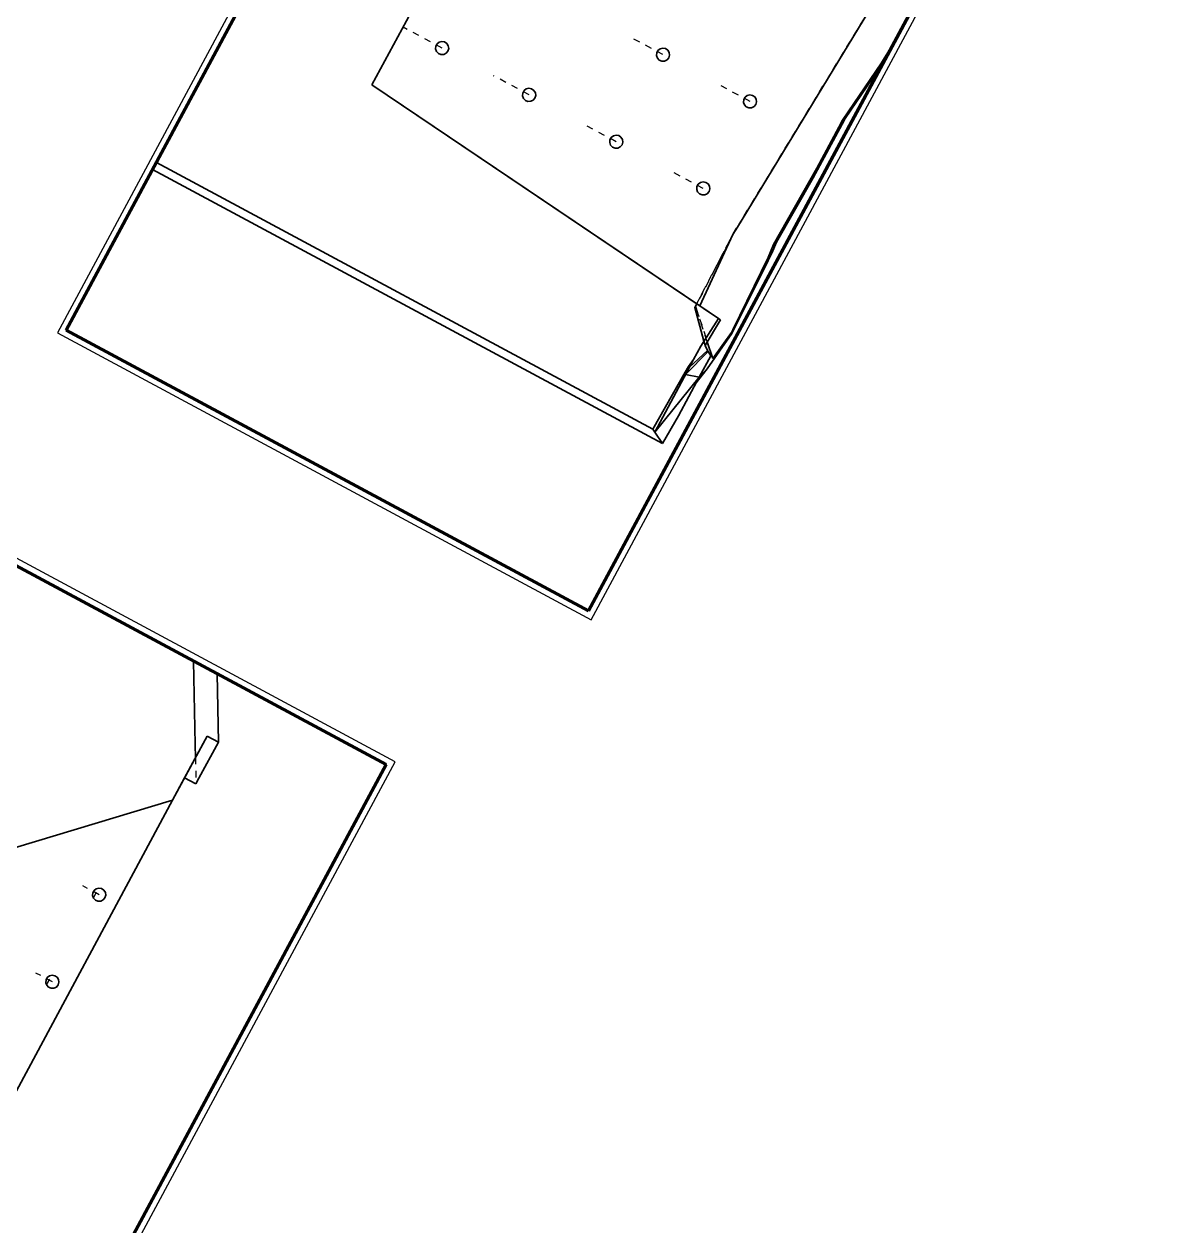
# Model space of a CAD drawing. Header units: metres. Extents: x 2711799 to 2711985, y 1236908 to 1237087.
# Drawn here: x 2711852.9 to 2711870.3, y 1236944.8 to 1236963.04 of the extents above; entities that cross this region are included whole.
import ezdxf

# ---------------------------------------------------------------- set-up
doc = ezdxf.new("R2010")
doc.units = ezdxf.units.M
doc.linetypes.add('AUSGEZOGEN', pattern=[0])
doc.linetypes.add('VERDECKT2_S2', pattern=[0.18, 0.1, -0.08])
for name, color, linetype, lineweight in [('XR$9$Beton Ansicht', 7, 'AUSGEZOGEN', 35), ('XR$9$Beton verdeckt vorne', 7, 'VERDECKT2_S2', 25), ('XR$9$STANDARD_1', 7, 'AUSGEZOGEN', 13)]:
    doc.layers.add(name, color=color, linetype=linetype, lineweight=lineweight)

msp = doc.modelspace()

# ---------------------------------------------------------------- linework, layer by layer
at = {"layer": 'XR$9$Beton Ansicht', "transparency": 33554687}
for p, q in [((2711862.2344, 1236974.5569, 640.05), (2711854.9127, 1236960.9386, 640.05)), ((2711854.9127, 1236960.9386, 640.05), (2711862.2344, 1236974.5569, 640.05)), ((2711858.1848, 1236962.1136, 640.05), (2711863.9862, 1236972.9041, 640.05)), ((2711863.7316, 1236959.9568, 640.05), (2711865.7949, 1236963.3509, 640.05)), ((2711865.7949, 1236963.3509, 640.05), (2711863.7316, 1236959.9568, 640.05)), ((2711866.3302, 1236963.1693, 640.05), (2711866.1152, 1236962.7692, 640.05)), ((2711866.1152, 1236962.7692, 640.05), (2711866.3302, 1236963.1693, 640.05)), ((2711859.1504, 1236962.6598, 640.05), (2711859.1535, 1236962.7013, 640.05)), ((2711859.1644, 1236962.6207, 640.05), (2711859.1504, 1236962.6598, 640.05)), ((2711859.1535, 1236962.7013, 640.05), (2711859.1732, 1236962.7379, 640.05)), ((2711859.1732, 1236962.7379, 640.05), (2711859.206, 1236962.7633, 640.05)), ((2711859.206, 1236962.7633, 640.05), (2711859.2464, 1236962.7732, 640.05)), ((2711859.2464, 1236962.7732, 640.05), (2711859.2874, 1236962.7658, 640.05)), ((2711859.2874, 1236962.7658, 640.05), (2711859.3217, 1236962.7424, 640.05)), ((2711859.3217, 1236962.7424, 640.05), (2711859.3436, 1236962.707, 640.05)), ((2711859.3492, 1236962.6658, 640.05), (2711859.3375, 1236962.6259, 640.05)), ((2711859.3436, 1236962.707, 640.05), (2711859.3492, 1236962.6658, 640.05)), ((2711862.5258, 1236962.6384, 640.05), (2711862.5587, 1236962.6639, 640.05)), ((2711862.5587, 1236962.6639, 640.05), (2711862.5991, 1236962.6738, 640.05)), ((2711862.5991, 1236962.6738, 640.05), (2711862.64, 1236962.6663, 640.05)), ((2711862.64, 1236962.6663, 640.05), (2711862.6743, 1236962.6429, 640.05)), ((2711866.1152, 1236962.7692, 640.05), (2711865.9509, 1236962.5024, 640.05)), ((2711865.9509, 1236962.5024, 640.05), (2711866.1152, 1236962.7692, 640.05)), ((2711865.9966, 1236962.5487, 640.05), (2711866.1152, 1236962.7692, 640.05)), ((2711859.1932, 1236962.5906, 640.05), (2711859.1644, 1236962.6207, 640.05)), ((2711859.2316, 1236962.5749, 640.05), (2711859.1932, 1236962.5906, 640.05)), ((2711859.2732, 1236962.5761, 640.05), (2711859.2316, 1236962.5749, 640.05)), ((2711859.3107, 1236962.5942, 640.05), (2711859.2732, 1236962.5761, 640.05)), ((2711859.3375, 1236962.6259, 640.05), (2711859.3107, 1236962.5942, 640.05)), ((2711862.503, 1236962.5603, 640.05), (2711862.5061, 1236962.6018, 640.05)), ((2711862.517, 1236962.5212, 640.05), (2711862.503, 1236962.5603, 640.05)), ((2711862.5061, 1236962.6018, 640.05), (2711862.5258, 1236962.6384, 640.05)), ((2711862.5458, 1236962.4912, 640.05), (2711862.517, 1236962.5212, 640.05)), ((2711862.5843, 1236962.4754, 640.05), (2711862.5458, 1236962.4912, 640.05)), ((2711862.6258, 1236962.4767, 640.05), (2711862.5843, 1236962.4754, 640.05)), ((2711862.6633, 1236962.4947, 640.05), (2711862.6258, 1236962.4767, 640.05)), ((2711862.6902, 1236962.5264, 640.05), (2711862.6633, 1236962.4947, 640.05)), ((2711862.6743, 1236962.6429, 640.05), (2711862.6962, 1236962.6076, 640.05)), ((2711862.7018, 1236962.5664, 640.05), (2711862.6902, 1236962.5264, 640.05)), ((2711862.6962, 1236962.6076, 640.05), (2711862.7018, 1236962.5664, 640.05)), ((2711865.9966, 1236962.5487, 640.05), (2711865.9208, 1236962.4484, 640.05)), ((2711865.9509, 1236962.5024, 640.05), (2711865.9208, 1236962.4484, 640.05)), ((2711865.9208, 1236962.4484, 640.05), (2711865.9509, 1236962.5024, 640.05)), ((2711865.95, 1236962.462, 640.05), (2711865.9966, 1236962.5487, 640.05)), ((2711865.9509, 1236962.5024, 640.05), (2711865.9966, 1236962.5487, 640.05)), ((2711865.9208, 1236962.4484, 640.05), (2711865.3255, 1236961.577, 640.05)), ((2711865.3255, 1236961.577, 640.05), (2711865.9208, 1236962.4484, 640.05)), ((2711865.95, 1236962.462, 640.05), (2711865.3679, 1236961.6025, 640.05)), ((2711863.1589, 1236958.7617, 640.05), (2711858.1848, 1236962.1136, 640.05)), ((2711858.1848, 1236962.1136, 640.05), (2711863.1589, 1236958.7617, 640.05)), ((2711863.4436, 1236958.5698, 640.05), (2711858.1848, 1236962.1136, 640.05)), ((2711860.4715, 1236961.9495, 640.05), (2711860.4746, 1236961.991, 640.05)), ((2711860.4856, 1236961.9103, 640.05), (2711860.4715, 1236961.9495, 640.05)), ((2711860.4746, 1236961.991, 640.05), (2711860.4943, 1236962.0276, 640.05)), ((2711860.4943, 1236962.0276, 640.05), (2711860.5272, 1236962.053, 640.05)), ((2711860.5272, 1236962.053, 640.05), (2711860.5676, 1236962.0629, 640.05)), ((2711860.5676, 1236962.0629, 640.05), (2711860.6085, 1236962.0555, 640.05)), ((2711860.6085, 1236962.0555, 640.05), (2711860.6429, 1236962.0321, 640.05)), ((2711860.6429, 1236962.0321, 640.05), (2711860.6647, 1236961.9967, 640.05)), ((2711860.6703, 1236961.9555, 640.05), (2711860.6587, 1236961.9156, 640.05)), ((2711860.6647, 1236961.9967, 640.05), (2711860.6703, 1236961.9555, 640.05)), ((2711863.8272, 1236961.8915, 640.05), (2711863.8469, 1236961.9281, 640.05)), ((2711863.8469, 1236961.9281, 640.05), (2711863.8798, 1236961.9536, 640.05)), ((2711863.8798, 1236961.9536, 640.05), (2711863.9202, 1236961.9634, 640.05)), ((2711863.9202, 1236961.9634, 640.05), (2711863.9611, 1236961.956, 640.05)), ((2711863.9611, 1236961.956, 640.05), (2711863.9955, 1236961.9326, 640.05)), ((2711863.9955, 1236961.9326, 640.05), (2711864.0174, 1236961.8973, 640.05)), ((2711860.5143, 1236961.8803, 640.05), (2711860.4856, 1236961.9103, 640.05)), ((2711860.5528, 1236961.8645, 640.05), (2711860.5143, 1236961.8803, 640.05)), ((2711860.5944, 1236961.8658, 640.05), (2711860.5528, 1236961.8645, 640.05)), ((2711860.6318, 1236961.8839, 640.05), (2711860.5944, 1236961.8658, 640.05)), ((2711860.6587, 1236961.9156, 640.05), (2711860.6318, 1236961.8839, 640.05)), ((2711863.8242, 1236961.85, 640.05), (2711863.8272, 1236961.8915, 640.05)), ((2711863.8382, 1236961.8109, 640.05), (2711863.8242, 1236961.85, 640.05)), ((2711863.8669, 1236961.7808, 640.05), (2711863.8382, 1236961.8109, 640.05)), ((2711863.9054, 1236961.7651, 640.05), (2711863.8669, 1236961.7808, 640.05)), ((2711863.947, 1236961.7663, 640.05), (2711863.9054, 1236961.7651, 640.05)), ((2711863.9844, 1236961.7844, 640.05), (2711863.947, 1236961.7663, 640.05)), ((2711864.0113, 1236961.8161, 640.05), (2711863.9844, 1236961.7844, 640.05)), ((2711864.023, 1236961.8561, 640.05), (2711864.0113, 1236961.8161, 640.05)), ((2711864.0174, 1236961.8973, 640.05), (2711864.023, 1236961.8561, 640.05)), ((2711865.3255, 1236961.577, 640.05), (2711865.2714, 1236961.4749, 640.05)), ((2711865.2714, 1236961.4749, 640.05), (2711865.3255, 1236961.577, 640.05)), ((2711865.3679, 1236961.6025, 640.05), (2711865.3231, 1236961.5193, 640.05)), ((2711865.3255, 1236961.577, 640.05), (2711865.3679, 1236961.6025, 640.05)), ((2711865.3231, 1236961.5193, 640.05), (2711864.8838, 1236960.7053, 640.05)), ((2711865.2714, 1236961.4749, 640.05), (2711864.9377, 1236960.8492, 640.05)), ((2711864.9377, 1236960.8492, 640.05), (2711865.2714, 1236961.4749, 640.05)), ((2711861.7927, 1236961.2392, 640.05), (2711861.7958, 1236961.2806, 640.05)), ((2711861.8067, 1236961.2, 640.05), (2711861.7927, 1236961.2392, 640.05)), ((2711861.7958, 1236961.2806, 640.05), (2711861.8155, 1236961.3173, 640.05)), ((2711861.8355, 1236961.17, 640.05), (2711861.8067, 1236961.2, 640.05)), ((2711861.8155, 1236961.3173, 640.05), (2711861.8484, 1236961.3427, 640.05)), ((2711861.8484, 1236961.3427, 640.05), (2711861.8888, 1236961.3526, 640.05)), ((2711861.8888, 1236961.3526, 640.05), (2711861.9297, 1236961.3452, 640.05)), ((2711861.9297, 1236961.3452, 640.05), (2711861.964, 1236961.3218, 640.05)), ((2711861.9799, 1236961.2053, 640.05), (2711861.953, 1236961.1736, 640.05)), ((2711861.964, 1236961.3218, 640.05), (2711861.9859, 1236961.2864, 640.05)), ((2711861.9915, 1236961.2452, 640.05), (2711861.9799, 1236961.2053, 640.05)), ((2711861.9859, 1236961.2864, 640.05), (2711861.9915, 1236961.2452, 640.05)), ((2711861.874, 1236961.1542, 640.05), (2711861.8355, 1236961.17, 640.05)), ((2711861.9155, 1236961.1555, 640.05), (2711861.874, 1236961.1542, 640.05)), ((2711861.953, 1236961.1736, 640.05), (2711861.9155, 1236961.1555, 640.05)), ((2711854.855, 1236960.8313, 640.05), (2711854.9127, 1236960.9386, 640.05)), ((2711862.5924, 1236956.6714, 640.05), (2711854.855, 1236960.8313, 640.05)), ((2711854.9127, 1236960.9386, 640.05), (2711862.448, 1236956.8873, 640.05)), ((2711864.9377, 1236960.8492, 640.05), (2711864.2813, 1236959.691, 640.05)), ((2711864.2813, 1236959.691, 640.05), (2711864.9377, 1236960.8492, 640.05)), ((2711863.1695, 1236960.6324, 640.05), (2711863.2099, 1236960.6423, 640.05)), ((2711863.2099, 1236960.6423, 640.05), (2711863.2508, 1236960.6349, 640.05)), ((2711864.8838, 1236960.7053, 640.05), (2711864.3263, 1236959.7286, 640.05)), ((2711863.1138, 1236960.5289, 640.05), (2711863.1169, 1236960.5703, 640.05)), ((2711863.1279, 1236960.4897, 640.05), (2711863.1138, 1236960.5289, 640.05)), ((2711863.1169, 1236960.5703, 640.05), (2711863.1366, 1236960.607, 640.05)), ((2711863.1566, 1236960.4597, 640.05), (2711863.1279, 1236960.4897, 640.05)), ((2711863.1366, 1236960.607, 640.05), (2711863.1695, 1236960.6324, 640.05)), ((2711863.1951, 1236960.4439, 640.05), (2711863.1566, 1236960.4597, 640.05)), ((2711863.2741, 1236960.4632, 640.05), (2711863.2367, 1236960.4452, 640.05)), ((2711863.2508, 1236960.6349, 640.05), (2711863.2852, 1236960.6115, 640.05)), ((2711863.301, 1236960.495, 640.05), (2711863.2741, 1236960.4632, 640.05)), ((2711863.2852, 1236960.6115, 640.05), (2711863.3071, 1236960.5761, 640.05)), ((2711863.3127, 1236960.5349, 640.05), (2711863.301, 1236960.495, 640.05)), ((2711863.3071, 1236960.5761, 640.05), (2711863.3127, 1236960.5349, 640.05)), ((2711863.2367, 1236960.4452, 640.05), (2711863.1951, 1236960.4439, 640.05)), ((2711863.6624, 1236959.8419, 640.05), (2711863.7316, 1236959.9568, 640.05)), ((2711863.7316, 1236959.9568, 640.05), (2711863.6624, 1236959.8419, 640.05)), ((2711863.1589, 1236958.7617, 640.05), (2711863.6624, 1236959.8419, 640.05)), ((2711863.6624, 1236959.8419, 640.05), (2711863.1589, 1236958.7617, 640.05)), ((2711864.3263, 1236959.7286, 640.05), (2711864.2525, 1236959.5628, 640.05)), ((2711864.2813, 1236959.691, 640.05), (2711864.3263, 1236959.7286, 640.05)), ((2711864.2344, 1236959.5799, 640.05), (2711864.1982, 1236959.497, 640.05)), ((2711864.1982, 1236959.497, 640.05), (2711864.2344, 1236959.5799, 640.05)), ((2711864.2525, 1236959.5628, 640.05), (2711864.1999, 1236959.4474, 640.05)), ((2711864.2347, 1236959.5806, 640.05), (2711864.2344, 1236959.5799, 640.05)), ((2711864.2344, 1236959.5799, 640.05), (2711864.2347, 1236959.5806, 640.05)), ((2711864.2813, 1236959.691, 640.05), (2711864.2347, 1236959.5806, 640.05)), ((2711864.2347, 1236959.5806, 640.05), (2711864.2813, 1236959.691, 640.05)), ((2711864.1982, 1236959.497, 640.05), (2711863.6596, 1236958.3957, 640.05)), ((2711863.6596, 1236958.3957, 640.05), (2711864.1982, 1236959.497, 640.05)), ((2711864.1999, 1236959.4474, 640.05), (2711863.6646, 1236958.3826, 640.05)), ((2711864.1999, 1236959.4474, 640.05), (2711864.1982, 1236959.497, 640.05)), ((2711863.0834, 1236958.734, 640.05), (2711863.1138, 1236958.7921, 640.05)), ((2711863.1138, 1236958.7921, 640.05), (2711863.0834, 1236958.734, 640.05)), ((2711863.2238, 1236958.2232, 640.05), (2711863.0834, 1236958.734, 640.05)), ((2711863.0834, 1236958.734, 640.05), (2711863.2238, 1236958.2232, 640.05)), ((2711863.4436, 1236958.5698, 640.05), (2711863.1589, 1236958.7617, 640.05)), ((2711863.1589, 1236958.7617, 640.05), (2711863.4436, 1236958.5698, 640.05)), ((2711863.1781, 1236958.1511, 640.05), (2711863.4436, 1236958.5698, 640.05)), ((2711863.2414, 1236958.1594, 640.05), (2711863.4764, 1236958.5477, 640.05)), ((2711863.4764, 1236958.5477, 640.05), (2711863.2414, 1236958.1594, 640.05)), ((2711863.4764, 1236958.5477, 640.05), (2711863.4436, 1236958.5698, 640.05)), ((2711863.4436, 1236958.5698, 640.05), (2711863.4764, 1236958.5477, 640.05)), ((2711863.6445, 1236958.3422, 640.05), (2711863.2749, 1236957.8078, 640.05)), ((2711863.6414, 1236958.3581, 640.05), (2711863.3578, 1236957.9607, 640.05)), ((2711863.3578, 1236957.9607, 640.05), (2711863.6414, 1236958.3581, 640.05)), ((2711863.6596, 1236958.3957, 640.05), (2711863.6414, 1236958.3581, 640.05)), ((2711863.6414, 1236958.3581, 640.05), (2711863.6596, 1236958.3957, 640.05)), ((2711863.6445, 1236958.3422, 640.05), (2711863.6414, 1236958.3581, 640.05)), ((2711863.6646, 1236958.3826, 640.05), (2711863.6445, 1236958.3422, 640.05)), ((2711863.0673, 1236957.945, 640.05), (2711863.1781, 1236958.1511, 640.05)), ((2711863.1781, 1236958.1511, 640.05), (2711863.0673, 1236957.945, 640.05)), ((2711863.2798, 1236958.0821, 640.05), (2711863.2414, 1236958.1594, 640.05)), ((2711863.2414, 1236958.1594, 640.05), (2711863.2798, 1236958.0821, 640.05)), ((2711863.3578, 1236957.9607, 640.05), (2711863.2743, 1236958.2139, 640.05)), ((2711863.2743, 1236958.2139, 640.05), (2711863.3578, 1236957.9607, 640.05)), ((2711863.2881, 1236958.0707, 640.05), (2711862.9449, 1236957.7173, 640.05)), ((2711862.988, 1236957.8396, 640.05), (2711863.0673, 1236957.945, 640.05)), ((2711863.2798, 1236958.0821, 640.05), (2711863.0067, 1236957.8323, 640.05)), ((2711863.0067, 1236957.8323, 640.05), (2711863.0673, 1236957.945, 640.05)), ((2711863.1513, 1236957.6789, 640.05), (2711863.3268, 1236958.0053, 640.05)), ((2711863.2881, 1236958.0707, 640.05), (2711863.2798, 1236958.0821, 640.05)), ((2711863.2798, 1236958.0821, 640.05), (2711863.2881, 1236958.0707, 640.05)), ((2711863.3268, 1236958.0053, 640.05), (2711863.2881, 1236958.0707, 640.05)), ((2711863.2881, 1236958.0707, 640.05), (2711863.3268, 1236958.0053, 640.05)), ((2711863.3307, 1236958.0125, 640.05), (2711863.3268, 1236958.0053, 640.05)), ((2711863.3268, 1236958.0053, 640.05), (2711863.3307, 1236958.0125, 640.05)), ((2711863.3578, 1236957.9607, 640.05), (2711863.3307, 1236958.0125, 640.05)), ((2711863.3307, 1236958.0125, 640.05), (2711863.3578, 1236957.9607, 640.05)), ((2711862.448, 1236956.8873, 640.05), (2711862.941, 1236957.7524, 640.05)), ((2711862.4761, 1236956.8453, 640.05), (2711863.0067, 1236957.8323, 640.05)), ((2711862.941, 1236957.7524, 640.05), (2711862.988, 1236957.8396, 640.05)), ((2711863.0067, 1236957.8323, 640.05), (2711862.988, 1236957.8396, 640.05)), ((2711863.2749, 1236957.8078, 640.05), (2711863.1052, 1236957.593, 640.05)), ((2711863.2749, 1236957.8078, 640.05), (2711863.1513, 1236957.6789, 640.05)), ((2711863.1513, 1236957.6789, 640.05), (2711862.4761, 1236956.8453, 640.05)), ((2711862.8365, 1236957.0934, 640.05), (2711863.1513, 1236957.6789, 640.05)), ((2711863.1513, 1236957.6789, 640.05), (2711862.9449, 1236957.7173, 640.05)), ((2711862.8365, 1236957.0934, 640.05), (2711862.5924, 1236956.6714, 640.05)), ((2711862.4761, 1236956.8453, 640.05), (2711862.448, 1236956.8873, 640.05)), ((2711862.5924, 1236956.6714, 640.05), (2711862.4761, 1236956.8453, 640.05)), ((2711855.8364, 1236953.1781, 640.05), (2711855.4777, 1236953.3709, 640.05)), ((2711855.4777, 1236953.3709, 640.05), (2711855.5004, 1236952.1033, 640.05)), ((2711855.855, 1236952.1385, 640.05), (2711855.8364, 1236953.1781, 640.05)), ((2711855.1576, 1236951.2577, 640.05), (2711855.6813, 1236952.2319, 640.05)), ((2711855.6813, 1236952.2319, 640.05), (2711855.3415, 1236951.5998, 640.05)), ((2711855.3415, 1236951.5998, 640.05), (2711855.6813, 1236952.2319, 640.05)), ((2711855.5004, 1236952.1033, 640.05), (2711855.5049, 1236951.9038, 640.05)), ((2711855.855, 1236952.1385, 640.05), (2711855.5566, 1236951.592, 640.05)), ((2711855.5566, 1236951.592, 640.05), (2711855.855, 1236952.1385, 640.05)), ((2711855.6813, 1236952.2319, 640.05), (2711855.855, 1236952.1385, 640.05)), ((2711855.3415, 1236951.5998, 640.05), (2711855.1576, 1236951.2577, 640.05)), ((2711855.5139, 1236951.5071, 640.05), (2711855.3415, 1236951.5998, 640.05)), ((2711855.5566, 1236951.592, 640.05), (2711855.5139, 1236951.5071, 640.05)), ((2711855.5139, 1236951.5071, 640.05), (2711855.5566, 1236951.592, 640.05)), ((2711855.1576, 1236951.2577, 640.05), (2711850.5147, 1236942.6221, 640.05)), ((2711850.5147, 1236942.6221, 640.05), (2711855.1576, 1236951.2577, 640.05)), ((2711851.6635, 1236950.2071, 640.05), (2711855.1576, 1236951.2577, 640.05)), ((2711851.6635, 1236950.2071, 640.05), (2711855.1576, 1236951.2577, 640.05)), ((2711855.1576, 1236951.2577, 640.05), (2711851.6635, 1236950.2071, 640.05)), ((2711853.948, 1236949.8515, 640.05), (2711853.9677, 1236949.8882, 640.05)), ((2711853.9677, 1236949.8882, 640.05), (2711854.0005, 1236949.9136, 640.05)), ((2711854.0005, 1236949.9136, 640.05), (2711854.0409, 1236949.9235, 640.05)), ((2711854.0409, 1236949.9235, 640.05), (2711854.0819, 1236949.9161, 640.05)), ((2711854.0819, 1236949.9161, 640.05), (2711854.1162, 1236949.8927, 640.05)), ((2711854.1162, 1236949.8927, 640.05), (2711854.1381, 1236949.8573, 640.05)), ((2711853.9449, 1236949.8101, 640.05), (2711853.948, 1236949.8515, 640.05)), ((2711853.9589, 1236949.7709, 640.05), (2711853.9449, 1236949.8101, 640.05)), ((2711853.9877, 1236949.7409, 640.05), (2711853.9589, 1236949.7709, 640.05)), ((2711854.0261, 1236949.7251, 640.05), (2711853.9877, 1236949.7409, 640.05)), ((2711854.0677, 1236949.7264, 640.05), (2711854.0261, 1236949.7251, 640.05)), ((2711854.1052, 1236949.7445, 640.05), (2711854.0677, 1236949.7264, 640.05)), ((2711854.132, 1236949.7762, 640.05), (2711854.1052, 1236949.7445, 640.05)), ((2711854.1437, 1236949.8161, 640.05), (2711854.132, 1236949.7762, 640.05)), ((2711854.1381, 1236949.8573, 640.05), (2711854.1437, 1236949.8161, 640.05)), ((2711853.2902, 1236948.5925, 640.05), (2711853.3306, 1236948.6023, 640.05)), ((2711853.3306, 1236948.6023, 640.05), (2711853.3715, 1236948.5949, 640.05)), ((2711853.2346, 1236948.4889, 640.05), (2711853.2377, 1236948.5304, 640.05)), ((2711853.2486, 1236948.4498, 640.05), (2711853.2346, 1236948.4889, 640.05)), ((2711853.2377, 1236948.5304, 640.05), (2711853.2574, 1236948.567, 640.05)), ((2711853.2774, 1236948.4197, 640.05), (2711853.2486, 1236948.4498, 640.05)), ((2711853.2574, 1236948.567, 640.05), (2711853.2902, 1236948.5925, 640.05)), ((2711853.3158, 1236948.404, 640.05), (2711853.2774, 1236948.4197, 640.05)), ((2711853.3949, 1236948.4233, 640.05), (2711853.3574, 1236948.4052, 640.05)), ((2711853.3715, 1236948.5949, 640.05), (2711853.4059, 1236948.5715, 640.05)), ((2711853.4217, 1236948.455, 640.05), (2711853.3949, 1236948.4233, 640.05)), ((2711853.4059, 1236948.5715, 640.05), (2711853.4278, 1236948.5361, 640.05)), ((2711853.4334, 1236948.4949, 640.05), (2711853.4217, 1236948.455, 640.05)), ((2711853.4278, 1236948.5361, 640.05), (2711853.4334, 1236948.4949, 640.05)), ((2711853.3574, 1236948.4052, 640.05), (2711853.3158, 1236948.404, 640.05))]:
    msp.add_line(p, q, dxfattribs=at)
at = {"layer": 'XR$9$Beton Ansicht', "color": 7, "linetype": 'AUSGEZOGEN', "lineweight": 35, "transparency": 33554687}
for p, q in [((2711862.2344, 1236974.5569, 640.05), (2711854.9127, 1236960.9386, 640.05)), ((2711854.9127, 1236960.9386, 640.05), (2711862.2344, 1236974.5569, 640.05)), ((2711858.1848, 1236962.1136, 640.05), (2711863.9862, 1236972.9041, 640.05)), ((2711863.7316, 1236959.9568, 640.05), (2711865.7949, 1236963.3509, 640.05)), ((2711865.7949, 1236963.3509, 640.05), (2711863.7316, 1236959.9568, 640.05)), ((2711866.3302, 1236963.1693, 640.05), (2711866.1152, 1236962.7692, 640.05)), ((2711866.1152, 1236962.7692, 640.05), (2711866.3302, 1236963.1693, 640.05)), ((2711859.1504, 1236962.6598, 640.05), (2711859.1535, 1236962.7013, 640.05)), ((2711859.1644, 1236962.6207, 640.05), (2711859.1504, 1236962.6598, 640.05)), ((2711859.1535, 1236962.7013, 640.05), (2711859.1732, 1236962.7379, 640.05)), ((2711859.1732, 1236962.7379, 640.05), (2711859.206, 1236962.7633, 640.05)), ((2711859.206, 1236962.7633, 640.05), (2711859.2464, 1236962.7732, 640.05)), ((2711859.2464, 1236962.7732, 640.05), (2711859.2874, 1236962.7658, 640.05)), ((2711859.2874, 1236962.7658, 640.05), (2711859.3217, 1236962.7424, 640.05)), ((2711859.3217, 1236962.7424, 640.05), (2711859.3436, 1236962.707, 640.05)), ((2711859.3492, 1236962.6658, 640.05), (2711859.3375, 1236962.6259, 640.05)), ((2711859.3436, 1236962.707, 640.05), (2711859.3492, 1236962.6658, 640.05)), ((2711862.5258, 1236962.6384, 640.05), (2711862.5587, 1236962.6639, 640.05)), ((2711862.5587, 1236962.6639, 640.05), (2711862.5991, 1236962.6738, 640.05)), ((2711862.5991, 1236962.6738, 640.05), (2711862.64, 1236962.6663, 640.05)), ((2711862.64, 1236962.6663, 640.05), (2711862.6743, 1236962.6429, 640.05)), ((2711866.1152, 1236962.7692, 640.05), (2711865.9509, 1236962.5024, 640.05)), ((2711865.9509, 1236962.5024, 640.05), (2711866.1152, 1236962.7692, 640.05)), ((2711865.9966, 1236962.5487, 640.05), (2711866.1152, 1236962.7692, 640.05)), ((2711859.1932, 1236962.5906, 640.05), (2711859.1644, 1236962.6207, 640.05)), ((2711859.2316, 1236962.5749, 640.05), (2711859.1932, 1236962.5906, 640.05)), ((2711859.2732, 1236962.5761, 640.05), (2711859.2316, 1236962.5749, 640.05)), ((2711859.3107, 1236962.5942, 640.05), (2711859.2732, 1236962.5761, 640.05)), ((2711859.3375, 1236962.6259, 640.05), (2711859.3107, 1236962.5942, 640.05)), ((2711862.503, 1236962.5603, 640.05), (2711862.5061, 1236962.6018, 640.05)), ((2711862.517, 1236962.5212, 640.05), (2711862.503, 1236962.5603, 640.05)), ((2711862.5061, 1236962.6018, 640.05), (2711862.5258, 1236962.6384, 640.05)), ((2711862.5458, 1236962.4912, 640.05), (2711862.517, 1236962.5212, 640.05)), ((2711862.5843, 1236962.4754, 640.05), (2711862.5458, 1236962.4912, 640.05)), ((2711862.6258, 1236962.4767, 640.05), (2711862.5843, 1236962.4754, 640.05)), ((2711862.6633, 1236962.4947, 640.05), (2711862.6258, 1236962.4767, 640.05)), ((2711862.6902, 1236962.5264, 640.05), (2711862.6633, 1236962.4947, 640.05)), ((2711862.6743, 1236962.6429, 640.05), (2711862.6962, 1236962.6076, 640.05)), ((2711862.7018, 1236962.5664, 640.05), (2711862.6902, 1236962.5264, 640.05)), ((2711862.6962, 1236962.6076, 640.05), (2711862.7018, 1236962.5664, 640.05)), ((2711865.9966, 1236962.5487, 640.05), (2711865.9208, 1236962.4484, 640.05)), ((2711865.9509, 1236962.5024, 640.05), (2711865.9208, 1236962.4484, 640.05)), ((2711865.9208, 1236962.4484, 640.05), (2711865.9509, 1236962.5024, 640.05)), ((2711865.95, 1236962.462, 640.05), (2711865.9966, 1236962.5487, 640.05)), ((2711865.9509, 1236962.5024, 640.05), (2711865.9966, 1236962.5487, 640.05)), ((2711865.9208, 1236962.4484, 640.05), (2711865.3255, 1236961.577, 640.05)), ((2711865.3255, 1236961.577, 640.05), (2711865.9208, 1236962.4484, 640.05)), ((2711865.95, 1236962.462, 640.05), (2711865.3679, 1236961.6025, 640.05)), ((2711863.1589, 1236958.7617, 640.05), (2711858.1848, 1236962.1136, 640.05)), ((2711858.1848, 1236962.1136, 640.05), (2711863.1589, 1236958.7617, 640.05)), ((2711863.4436, 1236958.5698, 640.05), (2711858.1848, 1236962.1136, 640.05)), ((2711860.4715, 1236961.9495, 640.05), (2711860.4746, 1236961.991, 640.05)), ((2711860.4856, 1236961.9103, 640.05), (2711860.4715, 1236961.9495, 640.05)), ((2711860.4746, 1236961.991, 640.05), (2711860.4943, 1236962.0276, 640.05)), ((2711860.4943, 1236962.0276, 640.05), (2711860.5272, 1236962.053, 640.05)), ((2711860.5272, 1236962.053, 640.05), (2711860.5676, 1236962.0629, 640.05)), ((2711860.5676, 1236962.0629, 640.05), (2711860.6085, 1236962.0555, 640.05)), ((2711860.6085, 1236962.0555, 640.05), (2711860.6429, 1236962.0321, 640.05)), ((2711860.6429, 1236962.0321, 640.05), (2711860.6647, 1236961.9967, 640.05)), ((2711860.6703, 1236961.9555, 640.05), (2711860.6587, 1236961.9156, 640.05)), ((2711860.6647, 1236961.9967, 640.05), (2711860.6703, 1236961.9555, 640.05)), ((2711863.8272, 1236961.8915, 640.05), (2711863.8469, 1236961.9281, 640.05)), ((2711863.8469, 1236961.9281, 640.05), (2711863.8798, 1236961.9536, 640.05)), ((2711863.8798, 1236961.9536, 640.05), (2711863.9202, 1236961.9634, 640.05)), ((2711863.9202, 1236961.9634, 640.05), (2711863.9611, 1236961.956, 640.05)), ((2711863.9611, 1236961.956, 640.05), (2711863.9955, 1236961.9326, 640.05)), ((2711863.9955, 1236961.9326, 640.05), (2711864.0174, 1236961.8973, 640.05)), ((2711860.5143, 1236961.8803, 640.05), (2711860.4856, 1236961.9103, 640.05)), ((2711860.5528, 1236961.8645, 640.05), (2711860.5143, 1236961.8803, 640.05)), ((2711860.5944, 1236961.8658, 640.05), (2711860.5528, 1236961.8645, 640.05)), ((2711860.6318, 1236961.8839, 640.05), (2711860.5944, 1236961.8658, 640.05)), ((2711860.6587, 1236961.9156, 640.05), (2711860.6318, 1236961.8839, 640.05)), ((2711863.8242, 1236961.85, 640.05), (2711863.8272, 1236961.8915, 640.05)), ((2711863.8382, 1236961.8109, 640.05), (2711863.8242, 1236961.85, 640.05)), ((2711863.8669, 1236961.7808, 640.05), (2711863.8382, 1236961.8109, 640.05)), ((2711863.9054, 1236961.7651, 640.05), (2711863.8669, 1236961.7808, 640.05)), ((2711863.947, 1236961.7663, 640.05), (2711863.9054, 1236961.7651, 640.05)), ((2711863.9844, 1236961.7844, 640.05), (2711863.947, 1236961.7663, 640.05)), ((2711864.0113, 1236961.8161, 640.05), (2711863.9844, 1236961.7844, 640.05)), ((2711864.023, 1236961.8561, 640.05), (2711864.0113, 1236961.8161, 640.05)), ((2711864.0174, 1236961.8973, 640.05), (2711864.023, 1236961.8561, 640.05)), ((2711865.3255, 1236961.577, 640.05), (2711865.2714, 1236961.4749, 640.05)), ((2711865.2714, 1236961.4749, 640.05), (2711865.3255, 1236961.577, 640.05)), ((2711865.3679, 1236961.6025, 640.05), (2711865.3231, 1236961.5193, 640.05)), ((2711865.3255, 1236961.577, 640.05), (2711865.3679, 1236961.6025, 640.05)), ((2711865.3231, 1236961.5193, 640.05), (2711864.8838, 1236960.7053, 640.05)), ((2711865.2714, 1236961.4749, 640.05), (2711864.9377, 1236960.8492, 640.05)), ((2711864.9377, 1236960.8492, 640.05), (2711865.2714, 1236961.4749, 640.05)), ((2711861.7927, 1236961.2392, 640.05), (2711861.7958, 1236961.2806, 640.05)), ((2711861.8067, 1236961.2, 640.05), (2711861.7927, 1236961.2392, 640.05)), ((2711861.7958, 1236961.2806, 640.05), (2711861.8155, 1236961.3173, 640.05)), ((2711861.8355, 1236961.17, 640.05), (2711861.8067, 1236961.2, 640.05)), ((2711861.8155, 1236961.3173, 640.05), (2711861.8484, 1236961.3427, 640.05)), ((2711861.8484, 1236961.3427, 640.05), (2711861.8888, 1236961.3526, 640.05)), ((2711861.8888, 1236961.3526, 640.05), (2711861.9297, 1236961.3452, 640.05)), ((2711861.9297, 1236961.3452, 640.05), (2711861.964, 1236961.3218, 640.05)), ((2711861.9799, 1236961.2053, 640.05), (2711861.953, 1236961.1736, 640.05)), ((2711861.964, 1236961.3218, 640.05), (2711861.9859, 1236961.2864, 640.05)), ((2711861.9915, 1236961.2452, 640.05), (2711861.9799, 1236961.2053, 640.05)), ((2711861.9859, 1236961.2864, 640.05), (2711861.9915, 1236961.2452, 640.05)), ((2711861.874, 1236961.1542, 640.05), (2711861.8355, 1236961.17, 640.05)), ((2711861.9155, 1236961.1555, 640.05), (2711861.874, 1236961.1542, 640.05)), ((2711861.953, 1236961.1736, 640.05), (2711861.9155, 1236961.1555, 640.05)), ((2711854.855, 1236960.8313, 640.05), (2711854.9127, 1236960.9386, 640.05)), ((2711862.5924, 1236956.6714, 640.05), (2711854.855, 1236960.8313, 640.05)), ((2711854.9127, 1236960.9386, 640.05), (2711862.448, 1236956.8873, 640.05)), ((2711864.9377, 1236960.8492, 640.05), (2711864.2813, 1236959.691, 640.05)), ((2711864.2813, 1236959.691, 640.05), (2711864.9377, 1236960.8492, 640.05)), ((2711863.1695, 1236960.6324, 640.05), (2711863.2099, 1236960.6423, 640.05)), ((2711863.2099, 1236960.6423, 640.05), (2711863.2508, 1236960.6349, 640.05)), ((2711864.8838, 1236960.7053, 640.05), (2711864.3263, 1236959.7286, 640.05)), ((2711863.1138, 1236960.5289, 640.05), (2711863.1169, 1236960.5703, 640.05)), ((2711863.1279, 1236960.4897, 640.05), (2711863.1138, 1236960.5289, 640.05)), ((2711863.1169, 1236960.5703, 640.05), (2711863.1366, 1236960.607, 640.05)), ((2711863.1566, 1236960.4597, 640.05), (2711863.1279, 1236960.4897, 640.05)), ((2711863.1366, 1236960.607, 640.05), (2711863.1695, 1236960.6324, 640.05)), ((2711863.1951, 1236960.4439, 640.05), (2711863.1566, 1236960.4597, 640.05)), ((2711863.2741, 1236960.4632, 640.05), (2711863.2367, 1236960.4452, 640.05)), ((2711863.2508, 1236960.6349, 640.05), (2711863.2852, 1236960.6115, 640.05)), ((2711863.301, 1236960.495, 640.05), (2711863.2741, 1236960.4632, 640.05)), ((2711863.2852, 1236960.6115, 640.05), (2711863.3071, 1236960.5761, 640.05)), ((2711863.3127, 1236960.5349, 640.05), (2711863.301, 1236960.495, 640.05)), ((2711863.3071, 1236960.5761, 640.05), (2711863.3127, 1236960.5349, 640.05)), ((2711863.2367, 1236960.4452, 640.05), (2711863.1951, 1236960.4439, 640.05)), ((2711863.6624, 1236959.8419, 640.05), (2711863.7316, 1236959.9568, 640.05)), ((2711863.7316, 1236959.9568, 640.05), (2711863.6624, 1236959.8419, 640.05)), ((2711863.1589, 1236958.7617, 640.05), (2711863.6624, 1236959.8419, 640.05)), ((2711863.6624, 1236959.8419, 640.05), (2711863.1589, 1236958.7617, 640.05)), ((2711864.3263, 1236959.7286, 640.05), (2711864.2525, 1236959.5628, 640.05)), ((2711864.2813, 1236959.691, 640.05), (2711864.3263, 1236959.7286, 640.05)), ((2711864.2344, 1236959.5799, 640.05), (2711864.1982, 1236959.497, 640.05)), ((2711864.1982, 1236959.497, 640.05), (2711864.2344, 1236959.5799, 640.05)), ((2711864.2525, 1236959.5628, 640.05), (2711864.1999, 1236959.4474, 640.05)), ((2711864.2347, 1236959.5806, 640.05), (2711864.2344, 1236959.5799, 640.05)), ((2711864.2344, 1236959.5799, 640.05), (2711864.2347, 1236959.5806, 640.05)), ((2711864.2813, 1236959.691, 640.05), (2711864.2347, 1236959.5806, 640.05)), ((2711864.2347, 1236959.5806, 640.05), (2711864.2813, 1236959.691, 640.05)), ((2711864.1982, 1236959.497, 640.05), (2711863.6596, 1236958.3957, 640.05)), ((2711863.6596, 1236958.3957, 640.05), (2711864.1982, 1236959.497, 640.05)), ((2711864.1999, 1236959.4474, 640.05), (2711863.6646, 1236958.3826, 640.05)), ((2711864.1999, 1236959.4474, 640.05), (2711864.1982, 1236959.497, 640.05)), ((2711863.0834, 1236958.734, 640.05), (2711863.1138, 1236958.7921, 640.05)), ((2711863.1138, 1236958.7921, 640.05), (2711863.0834, 1236958.734, 640.05)), ((2711863.2238, 1236958.2232, 640.05), (2711863.0834, 1236958.734, 640.05)), ((2711863.0834, 1236958.734, 640.05), (2711863.2238, 1236958.2232, 640.05)), ((2711863.4436, 1236958.5698, 640.05), (2711863.1589, 1236958.7617, 640.05)), ((2711863.1589, 1236958.7617, 640.05), (2711863.4436, 1236958.5698, 640.05)), ((2711863.1781, 1236958.1511, 640.05), (2711863.4436, 1236958.5698, 640.05)), ((2711863.2414, 1236958.1594, 640.05), (2711863.4764, 1236958.5477, 640.05)), ((2711863.4764, 1236958.5477, 640.05), (2711863.2414, 1236958.1594, 640.05)), ((2711863.4764, 1236958.5477, 640.05), (2711863.4436, 1236958.5698, 640.05)), ((2711863.4436, 1236958.5698, 640.05), (2711863.4764, 1236958.5477, 640.05)), ((2711863.6445, 1236958.3422, 640.05), (2711863.2749, 1236957.8078, 640.05)), ((2711863.6414, 1236958.3581, 640.05), (2711863.3578, 1236957.9607, 640.05)), ((2711863.3578, 1236957.9607, 640.05), (2711863.6414, 1236958.3581, 640.05)), ((2711863.6596, 1236958.3957, 640.05), (2711863.6414, 1236958.3581, 640.05)), ((2711863.6414, 1236958.3581, 640.05), (2711863.6596, 1236958.3957, 640.05)), ((2711863.6445, 1236958.3422, 640.05), (2711863.6414, 1236958.3581, 640.05)), ((2711863.6646, 1236958.3826, 640.05), (2711863.6445, 1236958.3422, 640.05)), ((2711863.0673, 1236957.945, 640.05), (2711863.1781, 1236958.1511, 640.05)), ((2711863.1781, 1236958.1511, 640.05), (2711863.0673, 1236957.945, 640.05)), ((2711863.2798, 1236958.0821, 640.05), (2711863.2414, 1236958.1594, 640.05)), ((2711863.2414, 1236958.1594, 640.05), (2711863.2798, 1236958.0821, 640.05)), ((2711863.3578, 1236957.9607, 640.05), (2711863.2743, 1236958.2139, 640.05)), ((2711863.2743, 1236958.2139, 640.05), (2711863.3578, 1236957.9607, 640.05)), ((2711863.2881, 1236958.0707, 640.05), (2711862.9449, 1236957.7173, 640.05)), ((2711862.988, 1236957.8396, 640.05), (2711863.0673, 1236957.945, 640.05)), ((2711863.2798, 1236958.0821, 640.05), (2711863.0067, 1236957.8323, 640.05)), ((2711863.0067, 1236957.8323, 640.05), (2711863.0673, 1236957.945, 640.05)), ((2711863.1513, 1236957.6789, 640.05), (2711863.3268, 1236958.0053, 640.05)), ((2711863.2881, 1236958.0707, 640.05), (2711863.2798, 1236958.0821, 640.05)), ((2711863.2798, 1236958.0821, 640.05), (2711863.2881, 1236958.0707, 640.05)), ((2711863.3268, 1236958.0053, 640.05), (2711863.2881, 1236958.0707, 640.05)), ((2711863.2881, 1236958.0707, 640.05), (2711863.3268, 1236958.0053, 640.05)), ((2711863.3307, 1236958.0125, 640.05), (2711863.3268, 1236958.0053, 640.05)), ((2711863.3268, 1236958.0053, 640.05), (2711863.3307, 1236958.0125, 640.05)), ((2711863.3578, 1236957.9607, 640.05), (2711863.3307, 1236958.0125, 640.05)), ((2711863.3307, 1236958.0125, 640.05), (2711863.3578, 1236957.9607, 640.05)), ((2711862.448, 1236956.8873, 640.05), (2711862.941, 1236957.7524, 640.05)), ((2711862.4761, 1236956.8453, 640.05), (2711863.0067, 1236957.8323, 640.05)), ((2711862.941, 1236957.7524, 640.05), (2711862.988, 1236957.8396, 640.05)), ((2711863.0067, 1236957.8323, 640.05), (2711862.988, 1236957.8396, 640.05)), ((2711863.2749, 1236957.8078, 640.05), (2711863.1052, 1236957.593, 640.05)), ((2711863.2749, 1236957.8078, 640.05), (2711863.1513, 1236957.6789, 640.05)), ((2711863.1513, 1236957.6789, 640.05), (2711862.4761, 1236956.8453, 640.05)), ((2711862.8365, 1236957.0934, 640.05), (2711863.1513, 1236957.6789, 640.05)), ((2711863.1513, 1236957.6789, 640.05), (2711862.9449, 1236957.7173, 640.05)), ((2711862.8365, 1236957.0934, 640.05), (2711862.5924, 1236956.6714, 640.05)), ((2711862.4761, 1236956.8453, 640.05), (2711862.448, 1236956.8873, 640.05)), ((2711862.5924, 1236956.6714, 640.05), (2711862.4761, 1236956.8453, 640.05)), ((2711855.8364, 1236953.1781, 640.05), (2711855.4777, 1236953.3709, 640.05)), ((2711855.4777, 1236953.3709, 640.05), (2711855.5004, 1236952.1033, 640.05)), ((2711855.855, 1236952.1385, 640.05), (2711855.8364, 1236953.1781, 640.05)), ((2711855.1576, 1236951.2577, 640.05), (2711855.6813, 1236952.2319, 640.05)), ((2711855.6813, 1236952.2319, 640.05), (2711855.3415, 1236951.5998, 640.05)), ((2711855.3415, 1236951.5998, 640.05), (2711855.6813, 1236952.2319, 640.05)), ((2711855.5004, 1236952.1033, 640.05), (2711855.5049, 1236951.9038, 640.05)), ((2711855.855, 1236952.1385, 640.05), (2711855.5566, 1236951.592, 640.05)), ((2711855.5566, 1236951.592, 640.05), (2711855.855, 1236952.1385, 640.05)), ((2711855.6813, 1236952.2319, 640.05), (2711855.855, 1236952.1385, 640.05)), ((2711855.3415, 1236951.5998, 640.05), (2711855.1576, 1236951.2577, 640.05)), ((2711855.5139, 1236951.5071, 640.05), (2711855.3415, 1236951.5998, 640.05)), ((2711855.5566, 1236951.592, 640.05), (2711855.5139, 1236951.5071, 640.05)), ((2711855.5139, 1236951.5071, 640.05), (2711855.5566, 1236951.592, 640.05)), ((2711855.1576, 1236951.2577, 640.05), (2711850.5147, 1236942.6221, 640.05)), ((2711850.5147, 1236942.6221, 640.05), (2711855.1576, 1236951.2577, 640.05)), ((2711851.6635, 1236950.2071, 640.05), (2711855.1576, 1236951.2577, 640.05)), ((2711851.6635, 1236950.2071, 640.05), (2711855.1576, 1236951.2577, 640.05)), ((2711855.1576, 1236951.2577, 640.05), (2711851.6635, 1236950.2071, 640.05)), ((2711853.948, 1236949.8515, 640.05), (2711853.9677, 1236949.8882, 640.05)), ((2711853.9677, 1236949.8882, 640.05), (2711854.0005, 1236949.9136, 640.05)), ((2711854.0005, 1236949.9136, 640.05), (2711854.0409, 1236949.9235, 640.05)), ((2711854.0409, 1236949.9235, 640.05), (2711854.0819, 1236949.9161, 640.05)), ((2711854.0819, 1236949.9161, 640.05), (2711854.1162, 1236949.8927, 640.05)), ((2711854.1162, 1236949.8927, 640.05), (2711854.1381, 1236949.8573, 640.05)), ((2711853.9449, 1236949.8101, 640.05), (2711853.948, 1236949.8515, 640.05)), ((2711853.9589, 1236949.7709, 640.05), (2711853.9449, 1236949.8101, 640.05)), ((2711853.9877, 1236949.7409, 640.05), (2711853.9589, 1236949.7709, 640.05)), ((2711854.0261, 1236949.7251, 640.05), (2711853.9877, 1236949.7409, 640.05)), ((2711854.0677, 1236949.7264, 640.05), (2711854.0261, 1236949.7251, 640.05)), ((2711854.1052, 1236949.7445, 640.05), (2711854.0677, 1236949.7264, 640.05)), ((2711854.132, 1236949.7762, 640.05), (2711854.1052, 1236949.7445, 640.05)), ((2711854.1437, 1236949.8161, 640.05), (2711854.132, 1236949.7762, 640.05)), ((2711854.1381, 1236949.8573, 640.05), (2711854.1437, 1236949.8161, 640.05)), ((2711853.2902, 1236948.5925, 640.05), (2711853.3306, 1236948.6023, 640.05)), ((2711853.3306, 1236948.6023, 640.05), (2711853.3715, 1236948.5949, 640.05)), ((2711853.2346, 1236948.4889, 640.05), (2711853.2377, 1236948.5304, 640.05)), ((2711853.2486, 1236948.4498, 640.05), (2711853.2346, 1236948.4889, 640.05)), ((2711853.2377, 1236948.5304, 640.05), (2711853.2574, 1236948.567, 640.05)), ((2711853.2774, 1236948.4197, 640.05), (2711853.2486, 1236948.4498, 640.05)), ((2711853.2574, 1236948.567, 640.05), (2711853.2902, 1236948.5925, 640.05)), ((2711853.3158, 1236948.404, 640.05), (2711853.2774, 1236948.4197, 640.05)), ((2711853.3949, 1236948.4233, 640.05), (2711853.3574, 1236948.4052, 640.05)), ((2711853.3715, 1236948.5949, 640.05), (2711853.4059, 1236948.5715, 640.05)), ((2711853.4217, 1236948.455, 640.05), (2711853.3949, 1236948.4233, 640.05)), ((2711853.4059, 1236948.5715, 640.05), (2711853.4278, 1236948.5361, 640.05)), ((2711853.4334, 1236948.4949, 640.05), (2711853.4217, 1236948.455, 640.05)), ((2711853.4278, 1236948.5361, 640.05), (2711853.4334, 1236948.4949, 640.05)), ((2711853.3574, 1236948.4052, 640.05), (2711853.3158, 1236948.404, 640.05))]:
    msp.add_line(p, q, dxfattribs=at)
at = {"layer": 'XR$9$Beton verdeckt vorne', "transparency": 33554687}
for p, q in [((2711863.731, 1236959.9571, 640.05), (2711865.8687, 1236963.4723, 640.05)), ((2711865.8687, 1236963.4723, 640.05), (2711863.731, 1236959.9571, 640.05)), ((2711859.2494, 1236962.6733, 640.05), (2711858.6594, 1236962.9905, 640.05)), ((2711862.602, 1236962.5738, 640.05), (2711862.1082, 1236962.8393, 640.05)), ((2711860.5705, 1236961.963, 640.05), (2711860.0286, 1236962.2543, 640.05)), ((2711863.9232, 1236961.8635, 640.05), (2711863.4774, 1236962.1032, 640.05)), ((2711861.8917, 1236961.2527, 640.05), (2711861.3979, 1236961.5182, 640.05)), ((2711863.2129, 1236960.5424, 640.05), (2711862.7671, 1236960.782, 640.05)), ((2711863.6678, 1236959.8531, 640.05), (2711863.731, 1236959.9571, 640.05)), ((2711863.731, 1236959.9571, 640.05), (2711863.6678, 1236959.8531, 640.05)), ((2711863.0955, 1236958.7563, 640.05), (2711863.6678, 1236959.8531, 640.05)), ((2711863.6678, 1236959.8531, 640.05), (2711863.0955, 1236958.7563, 640.05)), ((2711863.1138, 1236958.7921, 640.05), (2711863.6619, 1236959.8421, 640.05)), ((2711863.6619, 1236959.8421, 640.05), (2711863.1138, 1236958.7921, 640.05)), ((2711863.6619, 1236959.8421, 640.05), (2711863.6678, 1236959.8531, 640.05)), ((2711863.6678, 1236959.8531, 640.05), (2711863.6619, 1236959.8421, 640.05)), ((2711863.6619, 1236959.8421, 640.05), (2711863.6624, 1236959.8419, 640.05)), ((2711863.6624, 1236959.8419, 640.05), (2711863.6619, 1236959.8421, 640.05)), ((2711863.0955, 1236958.7563, 640.05), (2711863.0834, 1236958.734, 640.05)), ((2711863.0834, 1236958.734, 640.05), (2711863.0955, 1236958.7563, 640.05)), ((2711863.2743, 1236958.2139, 640.05), (2711863.0955, 1236958.7563, 640.05)), ((2711863.0955, 1236958.7563, 640.05), (2711863.2743, 1236958.2139, 640.05)), ((2711863.2414, 1236958.1594, 640.05), (2711863.2238, 1236958.2232, 640.05)), ((2711863.2238, 1236958.2232, 640.05), (2711863.2414, 1236958.1594, 640.05)), ((2711855.5049, 1236951.9038, 640.05), (2711855.5139, 1236951.5071, 640.05)), ((2711854.0439, 1236949.8236, 640.05), (2711853.7953, 1236949.9572, 640.05)), ((2711853.957, 1236949.7762, 640.05), (2711854.0355, 1236949.9221, 640.05)), ((2711853.3336, 1236948.5024, 640.05), (2711853.085, 1236948.6361, 640.05)), ((2711853.2467, 1236948.4551, 640.05), (2711853.3251, 1236948.601, 640.05))]:
    msp.add_line(p, q, dxfattribs=at)
at = {"layer": 'XR$9$Beton verdeckt vorne', "color": 7, "linetype": 'VERDECKT2_S2', "lineweight": 25, "transparency": 33554687}
for p, q in [((2711863.731, 1236959.9571, 640.05), (2711865.8687, 1236963.4723, 640.05)), ((2711865.8687, 1236963.4723, 640.05), (2711863.731, 1236959.9571, 640.05)), ((2711859.2494, 1236962.6733, 640.05), (2711858.6594, 1236962.9905, 640.05)), ((2711862.602, 1236962.5738, 640.05), (2711862.1082, 1236962.8393, 640.05)), ((2711860.5705, 1236961.963, 640.05), (2711860.0286, 1236962.2543, 640.05)), ((2711863.9232, 1236961.8635, 640.05), (2711863.4774, 1236962.1032, 640.05)), ((2711861.8917, 1236961.2527, 640.05), (2711861.3979, 1236961.5182, 640.05)), ((2711863.2129, 1236960.5424, 640.05), (2711862.7671, 1236960.782, 640.05)), ((2711863.6678, 1236959.8531, 640.05), (2711863.731, 1236959.9571, 640.05)), ((2711863.731, 1236959.9571, 640.05), (2711863.6678, 1236959.8531, 640.05)), ((2711863.0955, 1236958.7563, 640.05), (2711863.6678, 1236959.8531, 640.05)), ((2711863.6678, 1236959.8531, 640.05), (2711863.0955, 1236958.7563, 640.05)), ((2711863.1138, 1236958.7921, 640.05), (2711863.6619, 1236959.8421, 640.05)), ((2711863.6619, 1236959.8421, 640.05), (2711863.1138, 1236958.7921, 640.05)), ((2711863.6619, 1236959.8421, 640.05), (2711863.6678, 1236959.8531, 640.05)), ((2711863.6678, 1236959.8531, 640.05), (2711863.6619, 1236959.8421, 640.05)), ((2711863.6619, 1236959.8421, 640.05), (2711863.6624, 1236959.8419, 640.05)), ((2711863.6624, 1236959.8419, 640.05), (2711863.6619, 1236959.8421, 640.05)), ((2711863.0955, 1236958.7563, 640.05), (2711863.0834, 1236958.734, 640.05)), ((2711863.0834, 1236958.734, 640.05), (2711863.0955, 1236958.7563, 640.05)), ((2711863.2743, 1236958.2139, 640.05), (2711863.0955, 1236958.7563, 640.05)), ((2711863.0955, 1236958.7563, 640.05), (2711863.2743, 1236958.2139, 640.05)), ((2711863.2414, 1236958.1594, 640.05), (2711863.2238, 1236958.2232, 640.05)), ((2711863.2238, 1236958.2232, 640.05), (2711863.2414, 1236958.1594, 640.05)), ((2711855.5049, 1236951.9038, 640.05), (2711855.5139, 1236951.5071, 640.05)), ((2711854.0439, 1236949.8236, 640.05), (2711853.7953, 1236949.9572, 640.05)), ((2711853.957, 1236949.7762, 640.05), (2711854.0355, 1236949.9221, 640.05)), ((2711853.3336, 1236948.5024, 640.05), (2711853.085, 1236948.6361, 640.05)), ((2711853.2467, 1236948.4551, 640.05), (2711853.3251, 1236948.601, 640.05))]:
    msp.add_line(p, q, dxfattribs=at)
at = {"layer": 'XR$9$STANDARD_1', "color": 211, "linetype": 'AUSGEZOGEN', "lineweight": 100, "transparency": 33554687}
for p, q in [((2711862.2344, 1236974.5569, 640.05), (2711853.5449, 1236958.3947, 640.05)), ((2711853.5449, 1236958.3947, 640.05), (2711862.2344, 1236974.5569, 640.05)), ((2711861.4719, 1236954.1328, 640.05), (2711870.1613, 1236970.295, 640.05)), ((2711870.1613, 1236970.295, 640.05), (2711861.4719, 1236954.1328, 640.05)), ((2711861.4719, 1236954.1328, 640.05), (2711853.5449, 1236958.3947, 640.05)), ((2711861.4719, 1236954.1328, 640.05), (2711853.5449, 1236958.3947, 640.05)), ((2711851.883, 1236955.3036, 640.05), (2711858.4007, 1236951.7994, 640.05)), ((2711851.883, 1236955.3036, 640.05), (2711858.4007, 1236951.7994, 640.05)), ((2711849.4461, 1236935.144, 640.05), (2711858.4007, 1236951.7994, 640.05)), ((2711858.4007, 1236951.7994, 640.05), (2711849.4461, 1236935.144, 640.05))]:
    msp.add_line(p, q, dxfattribs=at)
at = {"layer": 'XR$9$STANDARD_1', "color": 211, "linetype": 'AUSGEZOGEN', "lineweight": 25, "transparency": 33554687}
for p, q in [((2711862.2344, 1236974.5569, 640.05), (2711853.5449, 1236958.3947, 640.05)), ((2711853.5449, 1236958.3947, 640.05), (2711862.2344, 1236974.5569, 640.05)), ((2711861.4719, 1236954.1328, 640.05), (2711870.1613, 1236970.295, 640.05)), ((2711870.1613, 1236970.295, 640.05), (2711861.4719, 1236954.1328, 640.05)), ((2711861.4719, 1236954.1328, 640.05), (2711853.5449, 1236958.3947, 640.05)), ((2711861.4719, 1236954.1328, 640.05), (2711853.5449, 1236958.3947, 640.05)), ((2711851.883, 1236955.3036, 640.05), (2711858.4007, 1236951.7994, 640.05)), ((2711851.883, 1236955.3036, 640.05), (2711858.4007, 1236951.7994, 640.05)), ((2711849.4461, 1236935.144, 640.05), (2711858.4007, 1236951.7994, 640.05)), ((2711858.4007, 1236951.7994, 640.05), (2711849.4461, 1236935.144, 640.05))]:
    msp.add_line(p, q, dxfattribs=at)
at = {"layer": 'XR$9$STANDARD_1', "color": 5, "linetype": 'AUSGEZOGEN', "lineweight": 25, "transparency": 33554687, "elevation": 0}
for points in [[(2711862.1937, 1236974.6923), (2711853.4095, 1236958.354), (2711861.5126, 1236953.9974), (2711870.2968, 1236970.3357), (2711862.1937, 1236974.6923)], [(2711851.8423, 1236955.439), (2711842.793, 1236938.6075), (2711849.4868, 1236935.0086), (2711858.5362, 1236951.8401), (2711851.8423, 1236955.439)]]:
    msp.add_lwpolyline(points, dxfattribs=at)

doc.saveas('drawing.dxf')
